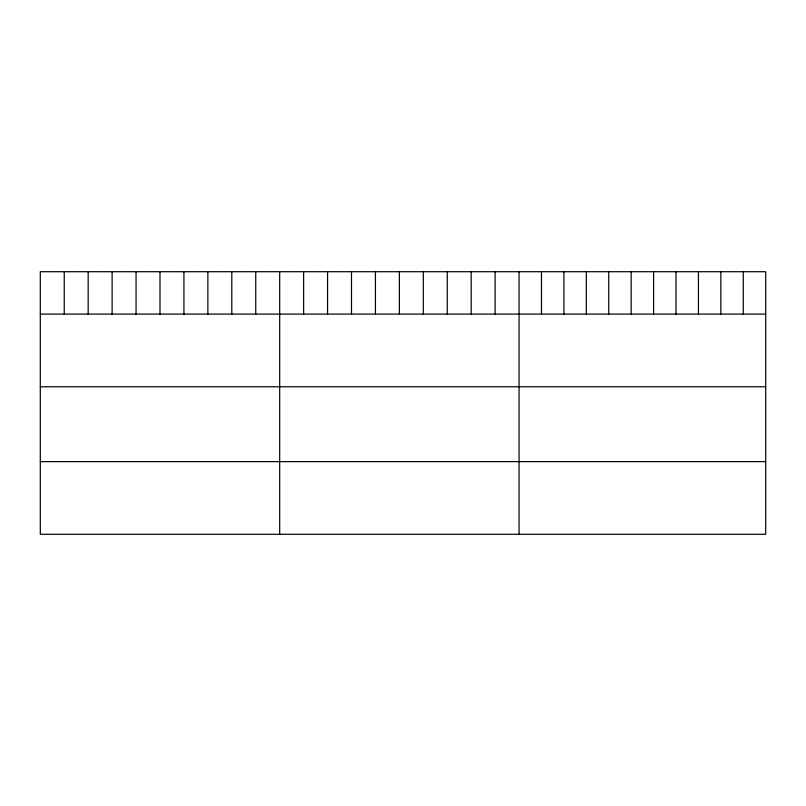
<?xml version="1.0" encoding="UTF-8"?>
<svg xmlns="http://www.w3.org/2000/svg" width="806" height="806" viewBox="0 0 806 806"><rect width="100%" height="100%" fill="white"/><g stroke="black" fill="none" stroke-linecap="round" stroke-linejoin="round"><path stroke-width="1.21" d="M765.7 314.098L765.7 534.287L40.3 534.287L40.3 271.713L765.7 271.713L765.7 314.098L40.3 314.098M40.3 386.769L765.7 386.769M40.3 461.626L765.7 461.626M743.283 271.713L743.283 314.098M720.856 271.713L720.856 314.098M698.439 271.713L698.439 314.098M676.012 271.713L676.012 314.098M653.595 271.713L653.595 314.098M631.169 271.713L631.169 314.098M608.752 271.713L608.752 314.098M586.325 271.713L586.325 314.098M563.908 271.713L563.908 314.098M541.481 271.713L541.481 314.098M519.064 271.713L519.064 534.287M495.126 271.713L495.126 314.098M471.188 271.713L471.188 314.098M447.249 271.713L447.249 314.098M423.311 271.713L423.311 314.098M399.373 271.713L399.373 314.098M375.435 271.713L375.435 314.098M351.497 271.713L351.497 314.098M327.558 271.713L327.558 314.098M303.62 271.713L303.62 314.098M279.682 271.713L279.682 534.287M255.744 271.713L255.744 314.098M231.806 271.713L231.806 314.098M207.867 271.713L207.867 314.098M183.929 271.713L183.929 314.098M159.991 271.713L159.991 314.098M136.053 271.713L136.053 314.098M112.115 271.713L112.115 314.098M88.176 271.713L88.176 314.098M64.238 271.713L64.238 314.098"/></g></svg>
